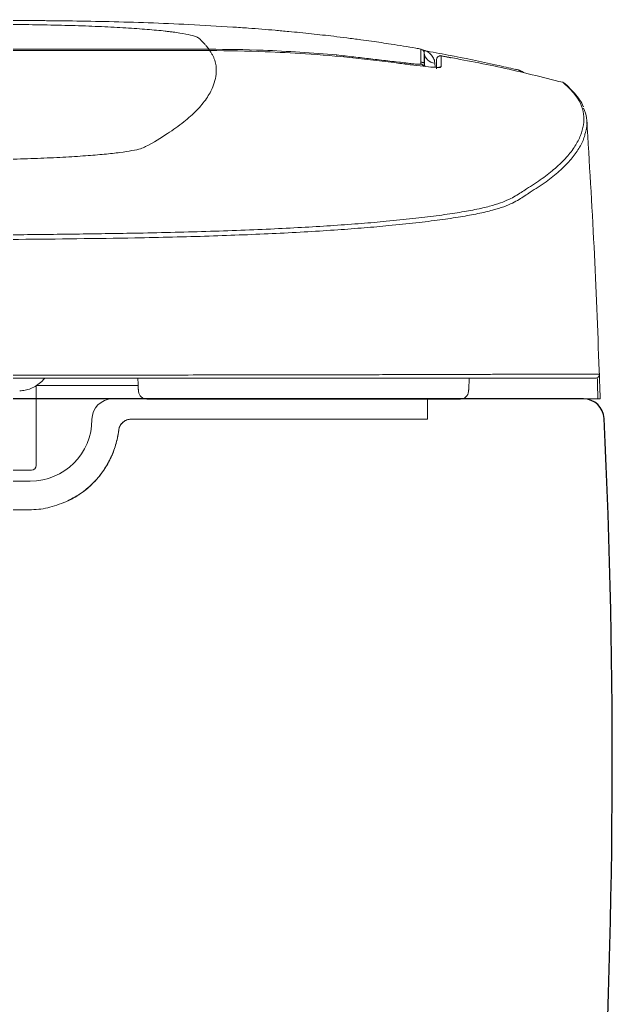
# Model space of a CAD drawing. Extents: x 2963 to 9049, y -570 to 1982.
# Drawn here: x 7871.2 to 8015.2, y 34.5 to 274 of the extents above; entities that cross this region are included whole.
import ezdxf

# ---------------------------------------------------------------- set-up
doc = ezdxf.new("R2010")
doc.units = 0
doc.header["$LTSCALE"] = 20
doc.header["$MEASUREMENT"] = 0
doc.layers.get('0').update_dxf_attribs({"linetype": 'CONTINUOUS'})
doc.layers.add('00_COMPONENTS', color=7, linetype='CONTINUOUS')

msp = doc.modelspace()

# ---------------------------------------------------------------- linework, layer by layer
at = {"color": 7, "linetype": 'Continuous', "lineweight": 15}
for p, q in [((7917.36, 266.44), (7708.49, 266.44)), ((7708.73, 266.79), (7917.12, 266.79)), ((7917.12, 266.44), (7917.12, 266.79)), ((7917.36, 266.44), (7917.36, 266.44)), ((7972.43, 262.83), (7972.43, 262.54)), ((7972.43, 262.36), (7972.43, 262.03)), ((7875.13, 165.62), (7875.13, 185.03)), ((7899.92, 185.03), (7875.13, 185.03)), ((7893.72, 181.82), (7901.61, 181.82)), ((7902.02, 181.78), (7908.54, 181.78)), ((7908.54, 181.78), (7934.85, 181.78)), ((7934.85, 181.78), (7948.14, 181.78)), ((7948.14, 181.78), (7969.18, 181.78)), ((7969.18, 181.78), (7978.23, 181.78)), ((7970.27, 181.78), (7970.27, 180.87)), ((7985.2, 181.82), (7985.2, 181.87)), ((7985.77, 181.82), (7985.77, 181.87)), ((7986.44, 181.82), (7986.44, 181.87)), ((7986.45, 181.87), (7986.45, 181.82)), ((7917, 176.87), (7898.2, 176.87)), ((7917, 176.87), (7898.2, 176.87)), ((7932.93, 176.87), (7917, 176.87)), ((7932.93, 176.87), (7917, 176.87)), ((7934.92, 176.87), (7932.93, 176.87)), ((7934.92, 176.87), (7932.93, 176.87)), ((7820.58, 164.52), (7874.03, 164.52)), ((7823.78, 161.82), (7873.72, 161.82)), ((7873.38, 154.87), (7820.37, 154.87)), ((7873.38, 154.87), (7820.37, 154.87))]:
    msp.add_line(p, q, dxfattribs=at)
at = {"color": 7, "linetype": 'Continuous', "lineweight": 15, "flags": 128}
for points in [[(7917.16, 266.44), (7917.16, 266.53), (7917.16, 266.63), (7917.16, 266.71), (7917.16, 266.76), (7917.16, 266.79)], [(7948.19, 265.03), (7948.2, 265.14), (7948.21, 265.24), (7948.22, 265.31), (7948.22, 265.37), (7948.22, 265.39)]]:
    msp.add_lwpolyline(points, dxfattribs=at)
at = {"color": 7, "linetype": 'Continuous', "lineweight": 15}
for centre, radius, start, end in [((7972.18, 266.16), 2.74, 185.5578, 266.9558), ((7966.47, 262.93), 1.85, 162.6265, 171.543), ((7968.46, 262.19), 1, 26.103, 81.4097), ((7973.43, 261.48), 1, 80.5212, 114.9383), ((8011.01, 187.82), 1, 270, 1.954), ((7902.02, 183.78), 2, 185, 270), ((7978.23, 183.78), 2, 270, 355), ((7893.72, 176.82), 5, 90, 180), ((7873.72, 176.82), 15, 270, 360), ((7874.03, 165.62), 1.1, 270, 0)]:
    msp.add_arc(centre, radius, start, end, dxfattribs=at)
for points, knots in [([(7968.64, 266.83), (7968.24, 266.91), (7965.85, 267.33), (7961.84, 267.96), (7957.35, 268.63), (7953.79, 269.12), (7950.71, 269.53), (7947.6, 269.91), (7944.77, 270.24), (7942.04, 270.54), (7939.29, 270.82), (7936.32, 271.11), (7933.24, 271.39), (7929.97, 271.66), (7926.54, 271.93), (7920.67, 272.33), (7912.59, 272.8), (7902.59, 273.22), (7893.12, 273.5), (7885.82, 273.63), (7880.43, 273.7), (7876.44, 273.73), (7871.7, 273.76), (7866.03, 273.8), (7859.44, 273.84), (7851.93, 273.87), (7843.49, 273.9), (7834.13, 273.93), (7823.84, 273.95), (7816.67, 273.95), (7812.93, 273.95)], [0, 0, 0, 0, 0.007942, 0.047278, 0.078077, 0.09541, 0.117873, 0.138922, 0.157097, 0.174981, 0.193535, 0.211422, 0.233444, 0.254725, 0.276456, 0.30182, 0.371991, 0.43612, 0.496896, 0.553414, 0.574736, 0.598799, 0.628672, 0.664319, 0.705767, 0.753009, 0.806051, 0.864895, 0.929545, 1, 1, 1, 1]), ([(7917.12, 266.79), (7917.05, 266.89), (7916.97, 266.99), (7916.86, 267.14), (7916.83, 267.18), (7916.76, 267.27), (7916.72, 267.31), (7916.62, 267.45), (7916.55, 267.53), (7916.33, 267.8), (7916.17, 267.97), (7915.69, 268.5), (7915.34, 268.85), (7914.88, 269.28), (7914.78, 269.37), (7914.64, 269.5), (7914.58, 269.55), (7914.44, 269.63), (7914.36, 269.68), (7913.91, 269.89), (7913.38, 270.06), (7911.97, 270.4), (7911.1, 270.56), (7909.56, 270.8), (7909.01, 270.88), (7908.12, 271), (7907.82, 271.03), (7907.19, 271.11), (7906.87, 271.15), (7905.2, 271.33), (7903.73, 271.47), (7900.51, 271.73), (7898.78, 271.85), (7895.08, 272.08), (7893.12, 272.18), (7889.01, 272.36), (7886.87, 272.45), (7882.44, 272.58), (7880.15, 272.64), (7875.5, 272.73), (7873.12, 272.77), (7870.13, 272.79), (7869.53, 272.8), (7868.33, 272.8), (7867.73, 272.81), (7866.53, 272.81), (7865.92, 272.82), (7865.02, 272.82), (7864.72, 272.82), (7864.12, 272.83), (7863.82, 272.83), (7861.11, 272.84), (7858.71, 272.86), (7851.49, 272.89), (7846.67, 272.91), (7832.22, 272.95), (7822.57, 272.97), (7812.93, 272.97)], [0.7121402, 0.7121402, 0.7121402, 0.7121402, 0.719641, 0.719641, 0.7228269, 0.7228269, 0.7260128, 0.7260128, 0.7323846, 0.7323846, 0.7451281, 0.7451281, 0.7706153, 0.7706153, 0.7769871, 0.7769871, 0.780173, 0.780173, 0.7833589, 0.7833589, 0.7961025, 0.7961025, 0.8088461, 0.8088461, 0.8152179, 0.8152179, 0.8184038, 0.8184038, 0.8215897, 0.8215897, 0.8343333, 0.8343333, 0.8470769, 0.8470769, 0.8598205, 0.8598205, 0.8725641, 0.8725641, 0.8853077, 0.8853077, 0.8980513, 0.8980513, 0.9012372, 0.9012372, 0.9044231, 0.9044231, 0.907609, 0.907609, 0.9092019, 0.9092019, 0.9107949, 0.9107949, 0.9235384, 0.9235384, 0.9490256, 0.9490256, 1, 1, 1, 1]), ([(7917.36, 266.44), (7917.51, 266.21), (7917.8, 265.77), (7918.15, 265.09), (7918.44, 264.42), (7918.66, 263.75), (7918.82, 263.07), (7918.91, 262.4), (7918.95, 261.26), (7918.78, 259.67), (7918.07, 257.36), (7916.66, 254.79), (7914.3, 251.94), (7911.16, 249.1), (7906.99, 246.16), (7903.51, 243.99), (7900.7, 242.61), (7898.58, 242.13), (7895.63, 241.68), (7891.83, 241.26), (7887.19, 240.87), (7881.74, 240.53), (7875.55, 240.25), (7868.86, 240.03), (7861.8, 239.89), (7854.54, 239.82), (7844.02, 239.73), (7830.14, 239.64), (7818.67, 239.63), (7812.93, 239.62)], [0, 0, 0, 0, 0.0213191, 0.0426377, 0.0639563, 0.0852755, 0.1065938, 0.1279089, 0.1494876, 0.2142355, 0.2788953, 0.3690493, 0.4592033, 0.5493567, 0.6395118, 0.7404835, 0.7563414, 0.7721966, 0.7880516, 0.8039073, 0.8197623, 0.8365746, 0.8533896, 0.8702042, 0.8870186, 0.9038439, 0.9206736, 0.9603364, 1, 1, 1, 1]), ([(7917.12, 266.79), (7917.12, 266.79), (7917.12, 266.79), (7917.12, 266.79), (7917.14, 266.79), (7917.15, 266.79), (7917.16, 266.79)], [-0.00000006, -0.00000006, -0.00000006, -0.00000006, 0, 0, 0, 0.00004062793, 0.00004062793, 0.00004062793, 0.00004062793]), ([(7917.16, 266.79), (7921.55, 266.74), (7931.92, 266.65), (7942.25, 265.85), (7948.22, 265.39)], [0, 0, 0, 0, 0.422709, 1, 1, 1, 1]), ([(7963.56, 263.34), (7959.74, 263.82), (7952.09, 264.78), (7941.17, 265.68), (7929.59, 266.29), (7921.85, 266.44), (7917.36, 266.44), (7917.36, 266.44)], [0, 0, 0, 0, 0.249434, 0.498868, 0.709758, 0.999999, 1, 1, 1, 1]), ([(7968.61, 263.18), (7968.61, 263.65), (7968.61, 264.59), (7968.61, 265.88), (7968.62, 266.7), (7968.62, 266.75), (7968.63, 266.77)], [0, 0, 0, 0, 0.266633, 0.533274, 0.800167, 1, 1, 1, 1]), ([(7969.41, 266.15), (7969.41, 266.15), (7969.4, 266.17), (7969.36, 266.27), (7969.25, 266.46), (7969.04, 266.66), (7968.81, 266.8), (7968.66, 266.8), (7968.63, 266.81)], [0, 0, 0, 0, 0.011685, 0.240434, 0.434276, 0.666372, 0.929552, 1, 1, 1, 1]), ([(7968.86, 266.66), (7968.95, 266.65), (7969.76, 266.5), (7970.83, 265.9), (7971.75, 264.68), (7972, 263.89), (7972.04, 263.44), (7972.04, 263.42)], [0, 0, 0, 0, 0.05726, 0.534701, 0.760403, 0.991516, 1, 1, 1, 1]), ([(7969.44, 266.01), (7969.44, 266.01), (7969.44, 266.03), (7969.42, 266.1), (7969.41, 266.15)], [0, 0, 0, 0, 0.4287616, 1, 1, 1, 1]), ([(7969.46, 265.89), (7969.46, 265.9), (7969.46, 265.94), (7969.44, 265.97), (7969.42, 266)], [0, 0, 0, 0, 0.098963, 1, 1, 1, 1]), ([(7969.57, 262.6), (7969.54, 263.41), (7969.5, 264.63), (7969.47, 265.57), (7969.46, 265.89)], [0, 0, 0, 0, 0.662668, 1, 1, 1, 1]), ([(7969.46, 265.87), (7969.46, 265.81), (7969.46, 265.69), (7969.46, 264.89), (7969.46, 263.76), (7969.46, 262.95), (7969.46, 262.61)], [0, 0, 0, 0, 0.2392086, 0.499042, 0.7902874, 1, 1, 1, 1]), ([(7991.6, 261.89), (7990.09, 262.24), (7984.65, 263.48), (7977.29, 265.01), (7971.41, 266.08), (7969.5, 266.43)], [0, 0, 0, 0, 0.205624, 0.741545, 1, 1, 1, 1]), ([(7964.71, 263.48), (7964.89, 263.45), (7965.51, 263.37), (7966.3, 263.27), (7967.2, 263.17), (7967.94, 263.12), (7968.51, 263.11), (7968.57, 263.15), (7968.61, 263.18)], [0, 0, 0, 0, 0.088936, 0.294885, 0.384871, 0.593716, 0.801801, 1, 1, 1, 1]), ([(7968.91, 263.61), (7968.9, 263.61), (7968.85, 263.62), (7968.81, 263.63), (7968.77, 263.64)], [0, 0, 0, 0, 0.065025, 1, 1, 1, 1]), ([(7973.6, 265.16), (7973.53, 265.17), (7973.38, 265.19), (7973.16, 265.15), (7972.96, 265.07), (7972.78, 264.95), (7972.63, 264.79), (7972.51, 264.6), (7972.44, 264.39), (7972.43, 264.25), (7972.43, 264.18)], [0, 0, 0, 0, 0.124997, 0.249998, 0.374999, 0.499999, 0.625, 0.75, 0.875002, 1, 1, 1, 1]), ([(7972.43, 262.38), (7972.43, 262.56), (7972.43, 263.23), (7972.43, 263.78), (7972.43, 264.18)], [0, 0, 0, 0, 0.275399, 1, 1, 1, 1]), ([(7973.6, 265.16), (7973.6, 265.13), (7973.6, 264.98), (7973.6, 264.27), (7973.6, 263.32), (7973.59, 262.55), (7973.59, 262.47)], [0, 0, 0, 0, 0.043576, 0.2178821, 0.9151174, 1, 1, 1, 1]), ([(8003.1, 258.74), (7998.15, 259.99), (7988.39, 262.47), (7978.48, 264.27), (7973.6, 265.16)], [0, 0, 0, 0, 0.506813, 1, 1, 1, 1]), ([(7973.41, 262.4), (7973.39, 262.39), (7973.27, 262.33), (7972.21, 262.36), (7969.98, 262.54), (7966.95, 262.89), (7964.69, 263.19), (7963.56, 263.34)], [0, 0, 0, 0, 0.037283, 0.274704, 0.51511, 0.757528, 1, 1, 1, 1]), ([(7972.04, 263.42), (7972.06, 263.16), (7972.08, 262.85), (7972.11, 262.44), (7972.11, 262.38)], [0, 0, 0, 0, 0.850964, 1, 1, 1, 1]), ([(7993.56, 261.1), (7993.56, 261.11), (7993.15, 261.44), (7992.49, 261.75), (7991.82, 261.9), (7991.61, 261.95)], [0, 0, 0, 0, 0.013904, 0.683724, 1, 1, 1, 1]), ([(7993.21, 261.19), (7992.99, 261.36), (7992.47, 261.75), (7991.92, 261.87), (7991.61, 261.95)], [0, 0, 0, 0, 0.429152, 1, 1, 1, 1]), ([(7979.72, 227.44), (7980.42, 227.56), (7982.64, 227.94), (7985.41, 228.61), (7988.1, 229.44), (7990.1, 230.28), (7991.67, 231.13), (7992.99, 231.98), (7995.18, 233.38), (7998.21, 235.33), (8001.43, 237.89), (8004.13, 240.52), (8006.16, 243.18), (8007.53, 245.8), (8008.26, 248.38), (8008.31, 250.97), (8007.54, 253.56), (8005.93, 256.16), (8004.04, 257.88), (8003.1, 258.74)], [0, 0, 0, 0, 0.012487, 0.039461, 0.066458, 0.093551, 0.120724, 0.147911, 0.175011, 0.25491, 0.33481, 0.420656, 0.506502, 0.588579, 0.670662, 0.752737, 0.835155, 0.917586, 1, 1, 1, 1]), ([(8003.42, 258.57), (8003.41, 258.59), (8003.32, 258.67), (8003.2, 258.71), (8003.1, 258.74)], [0, 0, 0, 0, 0.1776977, 1, 1, 1, 1]), ([(8008.13, 252.8), (8008.12, 252.82), (8007.91, 253.38), (8007.23, 254.48), (8006.04, 256.11), (8004.8, 257.3), (8004.01, 258.16), (8003.56, 258.48), (8003.43, 258.57)], [0, 0, 0, 0, 0.009535, 0.284427, 0.563252, 0.847104, 0.956265, 1, 1, 1, 1]), ([(8008.19, 252.46), (8008.48, 251.67), (8009.07, 250.02), (8009.06, 247.93), (8008.66, 246.62), (8008.52, 246.18)], [0, 0, 0, 0, 0.374555, 0.788203, 1, 1, 1, 1]), ([(8011.97, 188.72), (8011.59, 198.74), (8010.82, 219), (8009.58, 239.24), (8008.96, 249.48)], [0, 0, 0, 0, 0.49442, 1, 1, 1, 1]), ([(8008.52, 246.18), (8008.42, 245.75), (8008.11, 244.47), (8006.89, 242.32), (8004.96, 239.73), (8002.36, 237.16), (7999.18, 234.58), (7996.09, 232.58), (7993.86, 231.15), (7992.53, 230.27), (7990.94, 229.4), (7988.91, 228.52), (7986.22, 227.66), (7982.71, 226.84), (7978.37, 226.05), (7973.36, 225.31), (7967.53, 224.59), (7961.36, 223.95), (7954.99, 223.38), (7948.45, 222.88), (7941.28, 222.43), (7933.61, 222.02), (7925.57, 221.67), (7917.16, 221.37), (7908.34, 221.12), (7897.61, 220.9), (7885.09, 220.72), (7870.88, 220.57), (7854.12, 220.42), (7834.8, 220.3), (7820.22, 220.29), (7812.93, 220.28)], [0, 0, 0, 0, 0.036728, 0.111979, 0.186866, 0.261753, 0.336639, 0.411526, 0.436808, 0.462172, 0.487524, 0.512799, 0.537984, 0.563146, 0.586664, 0.610182, 0.634254, 0.658326, 0.677842, 0.697356, 0.717436, 0.737516, 0.75704, 0.776564, 0.796667, 0.816771, 0.847079, 0.877415, 0.907747, 0.953873, 1, 1, 1, 1]), ([(7812.93, 221.41), (7820.11, 221.42), (7834.48, 221.43), (7853.64, 221.55), (7870.4, 221.69), (7884.77, 221.86), (7897.28, 222.04), (7907.85, 222.25), (7916.53, 222.49), (7924.99, 222.78), (7933.06, 223.13), (7940.61, 223.52), (7947.68, 223.95), (7954.27, 224.43), (7960.66, 224.99), (7966.76, 225.61), (7972.5, 226.31), (7976.86, 226.92), (7978.99, 227.31), (7979.72, 227.44)], [0, 0, 0, 0, 0.107291, 0.214582, 0.286984, 0.359396, 0.431739, 0.47753, 0.523321, 0.570471, 0.61762, 0.663372, 0.709124, 0.756225, 0.803332, 0.858576, 0.91382, 0.970357, 1, 1, 1, 1]), ([(7812.93, 187.61), (7819.95, 187.61), (7834.01, 187.61), (7855.04, 187.61), (7875.94, 187.6), (7893.04, 187.61), (7906.28, 187.61), (7915.65, 187.62), (7924.7, 187.63), (7933.34, 187.64), (7941.48, 187.65), (7949.1, 187.67), (7956.15, 187.69), (7963.12, 187.71), (7969.87, 187.72), (7976.27, 187.74), (7981.73, 187.76), (7986.19, 187.78), (7989.55, 187.8), (7991.99, 187.82), (7993.87, 187.83), (7996.04, 187.84), (7998.58, 187.84), (8002.15, 187.85), (8005.92, 187.85), (8008.2, 187.85), (8009.41, 187.85), (8010.18, 187.85), (8011.09, 187.85), (8011.81, 187.85), (8011.94, 187.86), (8012, 187.86)], [0, 0, 0, 0, 0.040743, 0.081547, 0.122341, 0.163071, 0.182332, 0.201668, 0.221003, 0.240264, 0.259517, 0.278843, 0.298172, 0.31743, 0.341976, 0.366609, 0.391247, 0.4158, 0.439338, 0.46292, 0.486551, 0.510156, 0.557883, 0.605612, 0.701889, 0.798166, 0.805176, 0.833213, 0.889296, 0.945378, 1, 1, 1, 1]), ([(8011.01, 186.82), (8010.83, 186.82), (8010.47, 186.82), (8008.27, 186.82), (8004.97, 186.82), (8001.24, 186.82), (7997.71, 186.82), (7995.17, 186.82), (7993, 186.82), (7991.11, 186.82), (7988.65, 186.82), (7985.29, 186.82), (7980.89, 186.82), (7975.53, 186.82), (7969.15, 186.82), (7962.4, 186.82), (7955.52, 186.82), (7948.6, 186.82), (7941.01, 186.82), (7932.89, 186.82), (7924.38, 186.82), (7915.47, 186.82), (7906.13, 186.82), (7892.91, 186.82), (7875.89, 186.82), (7855.09, 186.82), (7834.08, 186.82), (7819.98, 186.82), (7812.93, 186.82)], [0, 0, 0, 0, 0.101134, 0.202335, 0.29779, 0.393246, 0.441137, 0.489028, 0.513121, 0.537241, 0.56131, 0.585332, 0.609499, 0.633663, 0.658512, 0.683362, 0.702261, 0.721157, 0.740632, 0.760106, 0.778999, 0.797892, 0.817381, 0.83687, 0.877401, 0.917939, 0.95897, 1, 1, 1, 1]), ([(8011.67, 181.82), (8011.67, 181.98), (8011.61, 183.69), (8011.55, 185.41), (8011.5, 186.97)], [0, 0, 0, 0, 0.090134, 1, 1, 1, 1]), ([(8012, 187.86), (8012.01, 187.9), (8012.01, 187.97), (8011.99, 188.53), (8011.98, 188.72)], [0, 0, 0, 0, 0.6490539, 1, 1, 1, 1]), ([(7871.17, 183.8), (7871.6, 183.81), (7872.52, 183.85), (7873.89, 184.29), (7875.25, 185.02), (7876.35, 185.85), (7876.95, 186.54), (7877.17, 186.79)], [0, 0, 0, 0, 0.1956712, 0.4180238, 0.6423471, 0.8712782, 1, 1, 1, 1]), ([(7970.27, 180.87), (7970.27, 180.6), (7970.27, 179.89), (7970.27, 178.77), (7970.27, 178.05), (7970.27, 176.98), (7970.27, 176.87)], [0, 0, 0, 0, 0.1480116, 0.4035975, 0.6655903, 0.6970561, 0.6970561, 0.6970561, 0.6970561]), ([(8011.67, 181.82), (8007.85, 181.82), (8000.19, 181.82), (7989.07, 181.82), (7981.69, 181.82), (7978.44, 181.82)], [0, 0, 0, 0, 0.357291, 0.716635, 1, 1, 1, 1]), ([(8012.21, 181.82), (8012.21, 181.82), (8012.2, 181.82), (8012.15, 181.82), (8012.11, 181.82), (8011.97, 181.82), (8011.84, 181.82), (8011.67, 181.82)], [0, 0, 0, 0, 0.25, 0.25, 0.5, 0.5, 1, 1, 1, 1]), ([(7895.22, 174.23), (7895.24, 174.33), (7895.25, 174.43), (7895.3, 174.63), (7895.33, 174.73), (7895.43, 175.02), (7895.51, 175.2), (7895.7, 175.53), (7895.81, 175.68), (7896.05, 175.96), (7896.17, 176.08), (7896.57, 176.41), (7896.88, 176.58), (7897.35, 176.75), (7897.52, 176.79), (7897.86, 176.85), (7898.03, 176.87), (7898.2, 176.87)], [0, 0, 0, 0, 0.0625, 0.0625, 0.125, 0.125, 0.25, 0.25, 0.375, 0.375, 0.5, 0.5, 0.75, 0.75, 0.875, 0.875, 1, 1, 1, 1]), ([(7898.2, 176.87), (7898.2, 176.87), (7898.06, 176.87), (7897.59, 176.83), (7896.81, 176.59), (7896.03, 176.01), (7895.62, 175.43), (7895.35, 174.84), (7895.26, 174.52), (7895.22, 174.23), (7895.22, 174.23)], [0, 0, 0, 0, 0.0000119, 0.0994885, 0.3524559, 0.5875287, 0.8017724, 0.8219317, 0.9999882, 1, 1, 1, 1]), ([(7970.27, 176.87), (7963.88, 176.87), (7960.06, 176.87), (7953.18, 176.87), (7944.06, 176.87), (7937.96, 176.87), (7934.92, 176.87)], [0.0273762, 0.0273762, 0.0273762, 0.0273762, 0.1090216, 0.4061717, 0.7033183, 1, 1, 1, 1]), ([(7965.52, 176.87), (7964.43, 176.87), (7960.34, 176.87), (7953.18, 176.87), (7944.06, 176.87), (7937.96, 176.87), (7934.92, 176.87)], [0, 0, 0, 0, 0.1090142, 0.4061668, 0.7033159, 1, 1, 1, 1]), ([(7889.04, 161.41), (7889.14, 161.52), (7889.25, 161.62), (7889.45, 161.84), (7889.55, 161.94), (7889.85, 162.27), (7890.04, 162.5), (7890.62, 163.18), (7890.98, 163.65), (7891.67, 164.62), (7892, 165.13), (7892.62, 166.17), (7892.9, 166.7), (7893.69, 168.32), (7894.13, 169.45), (7894.65, 171.2), (7894.8, 171.8), (7894.99, 172.7), (7895.04, 173.01), (7895.12, 173.46), (7895.14, 173.61), (7895.18, 173.92), (7895.21, 174.07), (7895.22, 174.23)], [0, 0, 0, 0, 0.03125, 0.03125, 0.0625, 0.0625, 0.125, 0.125, 0.25, 0.25, 0.375, 0.375, 0.5, 0.5, 0.75, 0.75, 0.875, 0.875, 0.9375, 0.9375, 0.96875, 0.96875, 1, 1, 1, 1]), ([(7895.22, 174.23), (7895.22, 174.23), (7895.12, 173.42), (7894.79, 171.5), (7893.83, 168.52), (7892.03, 164.95), (7890.22, 162.5), (7889.04, 161.41), (7889.04, 161.41)], [0, 0, 0, 0, 0.000004, 0.1647, 0.399923, 0.635172, 0.999995, 1, 1, 1, 1]), ([(7882.4, 156.8), (7883.61, 157.34), (7884.77, 157.99), (7886.44, 159.14), (7886.98, 159.56), (7887.77, 160.22), (7888.03, 160.45), (7888.41, 160.8), (7888.6, 160.98), (7888.79, 161.16), (7888.92, 161.29), (7888.98, 161.35), (7889.04, 161.41)], [0, 0, 0, 0, 0.5, 0.5, 0.75, 0.75, 0.875, 0.875, 0.9375, 0.96875, 0.96875, 1, 1, 1, 1]), ([(7889.04, 161.41), (7889.04, 161.41), (7888.19, 160.48), (7885.91, 158.61), (7883.59, 157.41), (7882.4, 156.8)], [0, 0, 0, 0, 0.000007, 0.490747, 1, 1, 1, 1]), ([(7882.4, 156.8), (7880.92, 156.25), (7877.99, 155.15), (7875.08, 154.87), (7873.38, 154.87), (7873.38, 154.87)], [0, 0, 0, 0, 0.505087, 0.999995, 1, 1, 1, 1]), ([(7882.4, 156.8), (7880.92, 156.25), (7877.99, 155.15), (7875.08, 154.87), (7873.38, 154.87), (7873.38, 154.87)], [0, 0, 0, 0, 0.505087, 0.999995, 1, 1, 1, 1])]:
    msp.add_open_spline(points, degree=3, knots=knots, dxfattribs=at)
for points, degree in [([(7917.36, 266.44), (7708.49, 266.44)], 1), ([(7968.63, 266.77), (7968.63, 266.77)], 1), ([(7948.22, 265.39), (7964.71, 263.48)], 1), ([(7968.92, 263.64), (7968.78, 263.67)], 1), ([(7969.46, 263.5), (7968.91, 263.61)], 1), ([(7968.91, 263.58), (7968.91, 263.61)], 1), ([(7976.03, 264.69), (7973.36, 265.22)], 1), ([(7899.89, 186.82), (7899.93, 184.78)], 1), ([(7980.32, 184.78), (7980.36, 186.82)], 1), ([(8011.98, 188.71), (8012.21, 181.82)], 1), ([(7899.93, 184.78), (7900.03, 183.6)], 1), ([(7980.22, 183.6), (7980.32, 184.78)], 1), ([(7970.27, 180.87), (7970.27, 181.17), (7970.27, 181.47), (7970.27, 181.78)], 3)]:
    msp.add_open_spline(points, degree=degree, dxfattribs=at)
at = {"layer": '00_COMPONENTS', "color": 7, "linetype": 'Continuous'}
msp.add_line((8008.17, 181.82), (7812.93, 181.82), dxfattribs=at)
for centre, radius, start, end in [((8008.17, 176.82), 5, 2.7408, 90), ((6276.93, 93.95), 1738.22, 350.46448, 2.74075)]:
    msp.add_arc(centre, radius, start, end, dxfattribs=at)

doc.saveas('drawing.dxf')
